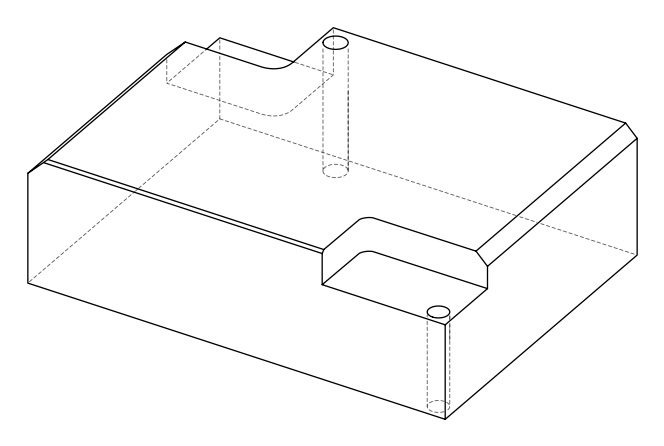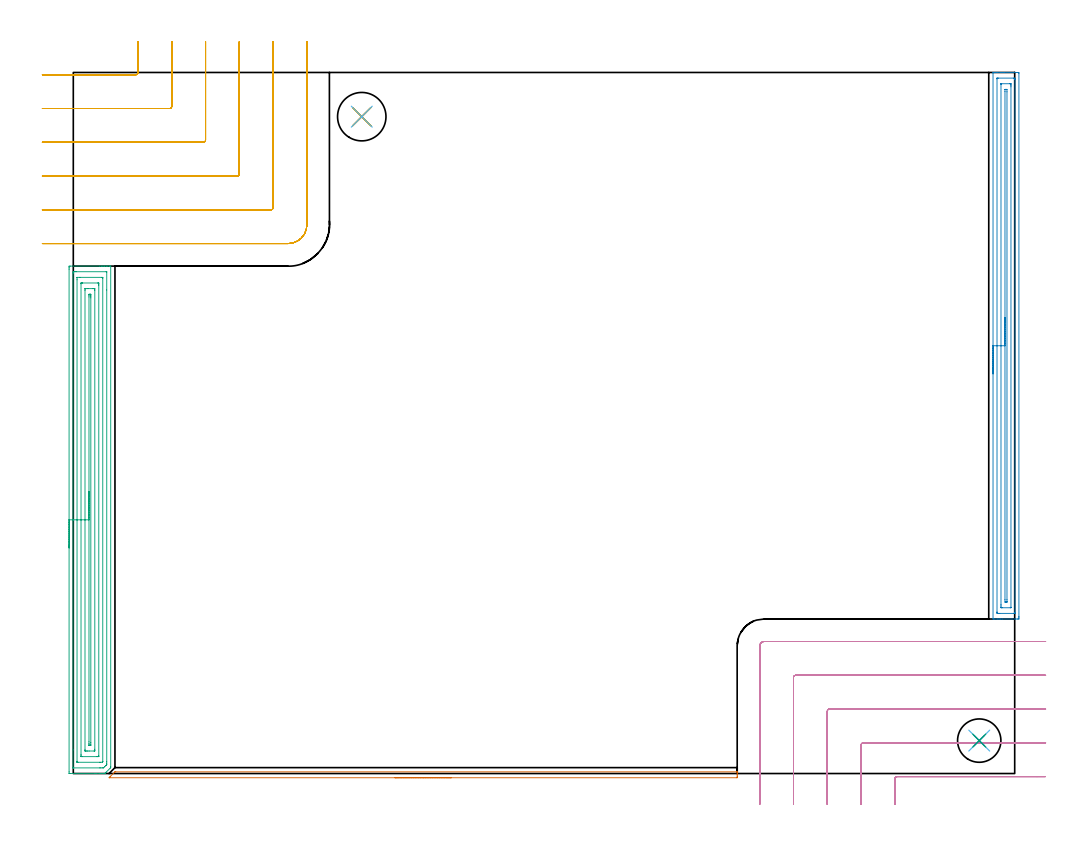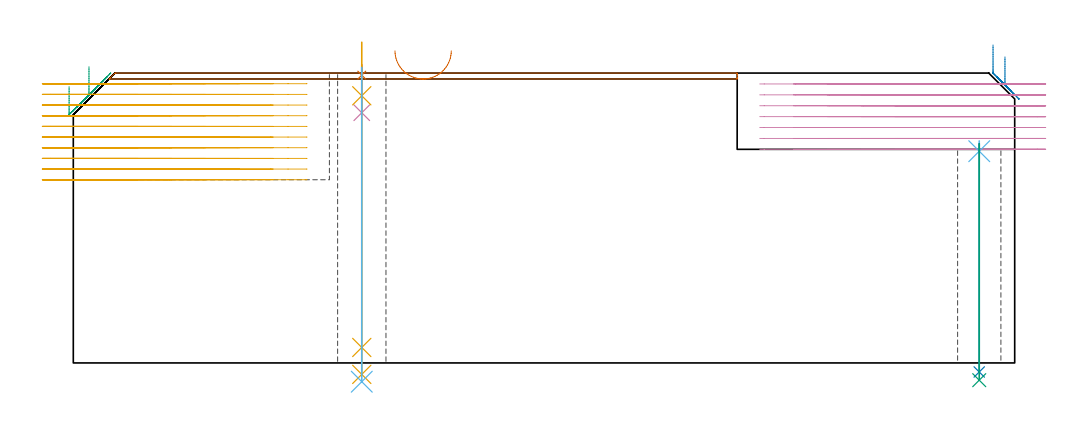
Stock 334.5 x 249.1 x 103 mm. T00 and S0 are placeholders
(PLAN: 12 operations, 7 tool changes, 41.8 min)
(1 AREA_MILL | FG_CHAMFER_SURFACE | UGT0205_001 | 1.93 min | 499 mm3)
(2 AREA_MILL_1 | FG_CHAMFER_SURFACE_1 | UGT0205_001 | 6.4 min | 8454 mm3)
(3 AREA_MILL_2 | FG_CHAMFER_SURFACE_2 | UGT0205_001 | 8.86 min | 20529 mm3)
(4 MILL_CORNER_NOTCH_RECTANGULAR | CORNER_NOTCH_RECTANGULAR | NXT0201_012 | Follow Part, ap 4, ae 75% | 8.66 min | 145934 mm3)
(5 MILL_CORNER_NOTCH_RECTANGULAR_1 | CORNER_NOTCH_RECTANGULAR_1 | NXT0201_012 | Follow Part, ap 4, ae 75% | 14.16 min | 234746 mm3)
(6 SPOT_DRILL | STEP1HOLE | NXT0321_9005460120000 | 0.04 min | 11 mm3)
(7 SPOT_DRILL_1 | STEP1HOLE_1 | NXT0321_9005460120000 | 0.03 min | 11 mm3)
(8 DRILL_THROUGH_HOLE_INTO_CENTER | STEP1HOLE | NXT0301_065 | 0.33 min | 5252 mm3)
(9 DRILL_TO_ENLARGE_THROUGH_HOLE | STEP1HOLE | UGT0301_284 | 0.34 min | 8872 mm3)
(10 DRILL_BLIND_HOLE_INTO_CENTER | STEP1HOLE_1 | NXT0301_065 | 0.07 min | 876 mm3)
(11 GUN_DRILL_THROUGH_HOLE | STEP1HOLE_1 | UGT0307_008 | 0.59 min | 8869 mm3)
(12 DRILL_TO_ENLARGE_THROUGH_HOLE_1 | STEP1HOLE_1 | UGT0301_243 | 0.45 min | 14154 mm3)
(TOOL UGT0205_001 | Chamfer Mill 20 x 3 x 45 deg. | D20 FL50 Z2)
(TOOL NXT0201_012 | ENDMILL 16mm [2P460-1600-NA 1630] | D16 FL38 Z6)
(TOOL NXT0321_9005460120000 | NC Spot Drill, 142deg, 12mm, Carbide, Uncoated | D12 PA142 FL30 Z2)
(TOOL NXT0301_065 | Carbide Drill 9.4mm [860.1-0940-075A1-MM 2214] | D9.4 PA140 FL98 Z2)
(TOOL UGT0301_284 | Twist Drill 15.4 mm | D15.4 PA118 FL120 Z2)
(TOOL UGT0307_008 | Gun Drill 11 mm | D11 PA130 FL24 Z1)
(TOOL UGT0301_243 | Twist Drill 17.2 mm | D17.2 PA118 FL130 Z2)
(OP 1 AREA_MILL)
G17 G21 G94 G90
T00 M6
G54
G17 G0 G90 X134.3 Y-1.5 S1061 M3
G43 Z113. H0
Z110.9
G94 G1 X134.262 Z110.028 F250.
X134.148 Z109.163
X133.959 Z108.312
X133.697 Z107.48
X133.363 Z106.674
X132.96 Z105.9
X132.492 Z105.164
X131.96 Z104.472
X131.371 Z103.829
X130.728 Z103.24
X130.036 Z102.708
X129.3 Z102.24
X128.526 Z101.837
X127.72 Z101.503
X126.888 Z101.241
X126.036 Z101.052
X125.172 Z100.938
X124.3 Z100.9
X12.944
X12.791 Y-1.497 Z100.903
X12.713 Y-1.492 Z100.906
X12.858 Y-1.342 Z101.054
X12.997 Y-1.203 Z101.196
X13.274 Y-0.926 Z101.474
X14.649 Y0.449 Z102.848
X14.707 Y0.508 Z102.901
X14.813 Y0.607 Z102.991
X15.073 Y0.6 Z103.
X235.752
X235.89 Y0.597 Z102.988
X235.893 Y0.55 Z102.942
X235.9 Y0.199 Z102.598
Y-0.304 Z102.095
Y-0.896 Z101.499
Y-1.192 Z101.204
X235.898 Y-1.491 Z100.905
X235.752 Y-1.5 Z100.9
X124.3
X123.428 Z100.938
X122.564 Z101.052
X121.712 Z101.241
X120.88 Z101.503
X120.074 Z101.837
X119.3 Z102.24
X118.564 Z102.708
X117.872 Z103.24
X117.229 Z103.829
X116.64 Z104.472
X116.108 Z105.164
X115.64 Z105.9
X115.237 Z106.674
X114.903 Z107.48
X114.641 Z108.312
X114.452 Z109.164
X114.338 Z110.028
X114.3 Z110.9
G0 Z113.
M5
M2
(OP 2 AREA_MILL_1)
G17 G21 G94 G90
T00 M6
G54
G17 G0 G90 X326.8 Y142. S1061 M3
G43 Z113. H0
G94 G1 Y142.038 Z112.128 F250.
Y142.152 Z111.263
Y142.341 Z110.412
Y142.603 Z109.58
Y142.937 Z108.774
Y143.34 Z108.
Y143.808 Z107.264
Y144.34 Z106.572
Y144.929 Z105.929
Y145.572 Z105.34
Y146.264 Z104.808
Y147. Z104.34
Y147.774 Z103.937
Y148.58 Z103.603
Y149.412 Z103.341
Y150.264 Z103.152
Y151.128 Z103.038
Y152. Z103.
Y248.929
X326.803 Y249.09 Z102.988
X326.853 Y249.093 Z102.939
X327.252 Y249.1 Z102.547
X327.597 Z102.203
X328.28 Z101.515
X329.514 Z100.283
X330.063 Z99.731
X330.68 Z99.116
X335.411 Z94.387
X335.688 Y249.098 Z94.11
X335.992 Y249.09 Z93.806
X335.999 Y248.785 Z93.799
X336. Y55.821 Z93.8
X335.999 Y55.518 Z93.801
X335.994 Y54.934 Z93.804
X335.992 Y54.907 Z93.806
X335.411 Y54.903 Z94.387
X334.794 Y54.9 Z95.003
X330.063 Z99.731
X329.514 Z100.283
X329.172 Z100.624
X328.622 Z101.174
X328.28 Z101.515
X327.252 Z102.548
X326.853 Y54.907 Z102.939
X326.803 Y54.91 Z102.988
X326.8 Y55.071 Z103.
Y152.
X328.214 Z101.586
X328.215 Y246.828 Z101.585
X328.217 Y246.961 Z101.583
X328.221 Y247.048 Z101.579
X328.224 Y247.092 Z101.576
X328.231 Y247.093 Z101.569
X328.28 Y247.096 Z101.52
X328.768 Y247.1 Z101.032
X334.117 Y247.098 Z95.683
X334.52 Y247.092 Z95.28
X334.571 Y247.09 Z95.229
X334.58 Y246.894 Z95.22
X334.584 Y246.762 Z95.216
X334.585 Y246.695 Z95.215
X334.586 Y246.629 Z95.214
X334.585 Y57.172 Z95.215
X334.583 Y57.039 Z95.217
X334.579 Y56.951 Z95.221
X334.576 Y56.908 Z95.224
X334.569 Y56.907 Z95.231
X334.52 Y56.904 Z95.28
X334.032 Y56.9 Z95.768
X329.172 Z100.628
X328.683 Y56.901 Z101.117
X328.28 Y56.908 Z101.52
X328.229 Y56.91 Z101.571
X328.22 Y57.106 Z101.58
X328.216 Y57.238 Z101.584
X328.215 Y57.305 Z101.585
X328.214 Y57.371 Z101.586
Y152.
X329.628 Z100.172
X329.629 Y244.909 Z100.171
X329.631 Y245.017 Z100.169
X329.633 Y245.071 Z100.167
X329.635 Y245.089 Z100.165
X329.681 Y245.092 Z100.119
X329.873 Y245.099 Z99.927
X332.737 Z97.063
X332.928 Y245.098 Z96.872
X333.055 Y245.094 Z96.745
X333.154 Y245.09 Z96.646
X333.165 Y245.074 Z96.635
X333.167 Y245.053 Z96.633
X333.169 Y244.909 Z96.631
X333.171 Y244.473 Z96.629
X333.172 Y244.015 Z96.628
X333.171 Y59.091 Z96.629
X333.17 Y58.983 Z96.63
X333.167 Y58.929 Z96.633
X333.165 Y58.911 Z96.635
X333.119 Y58.908 Z96.681
X332.927 Y58.901 Z96.873
X330.063 Z99.737
X329.872 Y58.902 Z99.928
X329.745 Y58.906 Z100.055
X329.646 Y58.91 Z100.154
X329.635 Y58.926 Z100.165
X329.633 Y58.947 Z100.167
X329.631 Y59.091 Z100.169
X329.629 Y59.527 Z100.171
X329.628 Y59.985 Z100.172
Y152.
X331.043 Z98.757
Y242.317
X331.048 Y243.028 Z98.752
X331.049 Y243.077 Z98.751
X331.083 Y243.09 Z98.717
X331.188 Y243.093 Z98.612
X331.4 Y243.096 Z98.4
X331.612 Y243.093 Z98.188
X331.717 Y243.09 Z98.083
X331.751 Y243.077 Z98.049
X331.757 Y242.228 Z98.043
Y61.772
X331.755 Y61.055 Z98.045
X331.754 Y60.97 Z98.046
X331.751 Y60.923 Z98.049
X331.717 Y60.91 Z98.083
X331.612 Y60.906 Z98.188
X331.4 Y60.904 Z98.4
X331.188 Y60.906 Z98.612
X331.083 Y60.91 Z98.717
X331.049 Y60.923 Z98.751
X331.043 Y61.772 Z98.757
Y152.
Y152.872 Z98.795
Y153.736 Z98.909
Y154.588 Z99.098
Y155.42 Z99.36
Y156.226 Z99.694
Y157. Z100.097
Y157.736 Z100.566
Y158.428 Z101.097
Y159.071 Z101.686
Y159.66 Z102.329
Y160.192 Z103.022
Y160.66 Z103.757
Y161.063 Z104.531
Y161.397 Z105.337
Y161.659 Z106.169
Y161.848 Z107.021
Y161.962 Z107.886
Y162. Z108.757
G0 Z113.
M5
M2
(OP 3 AREA_MILL_2)
G17 G21 G94 G90
T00 M6
G54
G17 G0 G90 X-1.5 Y80.15 S1061 M3
G43 Z113. H0
Z98.2
G94 G1 Y80.188 Z97.328 F250.
Y80.302 Z96.464
Y80.491 Z95.612
Y80.753 Z94.78
Y81.087 Z93.974
Y81.49 Z93.2
Y81.958 Z92.464
Y82.49 Z91.772
Y83.079 Z91.129
Y83.722 Z90.54
Y84.414 Z90.008
Y85.15 Z89.54
Y85.924 Z89.137
Y86.73 Z88.803
Y87.562 Z88.541
Y88.413 Z88.352
Y89.278 Z88.238
Y90.15 Z88.2
Y179.214
X-1.499 Y179.713 Z88.201
X-1.495 Y180.1 Z88.203
X-1.492 Y180.29 Z88.205
X-1.114 Y180.3 Z88.583
X9.407 Z99.101
X10.005 Z99.702
X10.284 Z99.981
X10.881 Z100.578
X11.161 Z100.857
X11.719 Z101.418
X12.037 Z101.737
X12.914 Z102.613
X13.055 Z102.753
X13.18 Y180.297 Z102.872
X13.298 Y180.29 Z102.989
X13.3 Y180.158 Z103.
Y2.37
X13.296 Y2.105 Z102.989
X13.128 Y1.928 Z102.827
X11.664 Y0.463 Z101.362
X11.453 Y0.252 Z101.15
X11.34 Y0.142 Z101.038
X11.198 Y0.01 Z100.896
X11.161 Y0.008 Z100.859
X10.602 Y0. Z100.301
X9.966 Z99.665
X9.407 Z99.103
X8.251 Z97.948
X7.654 Z97.348
X-1.114 Z88.583
X-1.417 Y0.004 Z88.28
X-1.492 Y0.01 Z88.205
X-1.499 Y0.087 Z88.199
X-1.5 Y0.588 Z88.2
Y90.15
X-0.086 Z89.614
X-0.085 Y177.775 Z89.615
X-0.084 Y177.93 Z89.616
X-0.079 Y178.289 Z89.621
X0.279 Y178.297 Z89.979
X0.639 Y178.299 Z90.339
X1.152 Y178.3 Z90.852
X11.674 Z101.374
X11.824 Y178.298 Z101.524
X11.848 Y178.296 Z101.548
X11.871 Y178.29 Z101.571
X11.879 Y178.284 Z101.579
X11.881 Y178.267 Z101.581
X11.885 Y178.085 Z101.585
X11.886 Y171.818 Z101.586
Y4.152
X11.884 Y3.417 Z101.584
X11.882 Y3.261 Z101.582
X11.879 Y3.171 Z101.579
X11.869 Y3.131 Z101.569
X11.836 Y3.094 Z101.536
X11.724 Y2.976 Z101.424
X11.582 Y2.833 Z101.282
X11.161 Y2.41 Z100.861
X10.756 Y2.018 Z100.456
X10.64 Y2.008 Z100.34
X10.284 Y2.003 Z99.984
X9.771 Y2. Z99.471
X9.407 Z99.107
X0.126 Z89.826
X-0.024 Y2.002 Z89.676
X-0.048 Y2.004 Z89.652
X-0.072 Y2.01 Z89.628
X-0.079 Y2.016 Z89.621
X-0.081 Y2.033 Z89.619
X-0.085 Y2.215 Z89.615
X-0.086 Y8.398 Z89.614
Y90.15
X1.328 Z91.028
X1.329 Y175.447 Z91.029
X1.331 Y176.148 Z91.031
X1.333 Y176.243 Z91.033
X1.335 Y176.282 Z91.035
X1.375 Y176.292 Z91.075
X1.516 Y176.295 Z91.216
X2.243 Y176.3 Z91.943
X2.393 Z92.093
X10.135 Y176.299 Z99.835
X10.284 Y176.296 Z99.984
X10.433 Y176.29 Z100.133
X10.465 Y176.287 Z100.165
X10.467 Y176.261 Z100.167
X10.47 Y176.211 Z100.17
X10.471 Y176.148 Z100.171
Y175.957
Y4.327
X10.47 Y4.24 Z100.17
X10.467 Y4.197 Z100.167
X10.465 Y4.179 Z100.165
X10.446 Y4.152 Z100.146
X10.362 Y4.073 Z100.062
X10.284 Y4.01 Z99.984
X9.556 Y4.001 Z99.256
X9.407 Y4. Z99.107
X1.665 Y4.001 Z91.365
X1.516 Y4.004 Z91.216
X1.367 Y4.01 Z91.067
X1.335 Y4.013 Z91.035
X1.333 Y4.039 Z91.033
X1.33 Y4.089 Z91.03
X1.329 Y4.152 Z91.029
X1.328 Y4.343 Z91.028
Y90.15
X2.743 Z92.443
Y174.01
X2.744 Y174.189 Z92.444
X2.747 Y174.253 Z92.447
X2.749 Y174.283 Z92.449
X2.764 Y174.29 Z92.464
X2.864 Y174.294 Z92.564
X3.27 Y174.3 Z92.97
X3.334 Z93.034
X8.595 Z98.295
X8.938 Y174.294 Z98.638
X9.022 Y174.29 Z98.722
X9.051 Y174.283 Z98.751
X9.053 Y174.256 Z98.753
X9.055 Y174.184 Z98.755
X9.057 Y173.83 Z98.757
Y173.474
Y6.29
X9.056 Y6.112 Z98.756
X9.053 Y6.047 Z98.753
X9.051 Y6.017 Z98.751
X9.037 Y6.01 Z98.737
X8.936 Y6.006 Z98.636
X8.53 Y6. Z98.23
X8.466 Z98.166
X3.205 Z92.905
X2.862 Y6.006 Z92.562
X2.778 Y6.01 Z92.478
X2.749 Y6.017 Z92.449
X2.747 Y6.044 Z92.447
X2.745 Y6.116 Z92.445
X2.743 Y6.47 Z92.443
Y6.826
Y90.15
X4.157 Z93.857
Y171.681
X4.159 Y172.132 Z93.859
X4.162 Y172.242 Z93.862
X4.164 Y172.288 Z93.864
X4.226 Y172.291 Z93.926
X4.427 Y172.298 Z94.127
X5.023 Y172.3 Z94.723
X5.302 Z95.002
X6.777 Z96.477
X7.056 Y172.299 Z96.756
X7.505 Y172.294 Z97.205
X7.602 Y172.29 Z97.302
X7.636 Y172.285 Z97.336
X7.638 Y172.24 Z97.338
X7.64 Y172.133 Z97.34
X7.643 Y171.703 Z97.343
Y8.619
X7.641 Y8.168 Z97.341
X7.638 Y8.058 Z97.338
X7.636 Y8.012 Z97.336
X7.574 Y8.009 Z97.274
X7.373 Y8.002 Z97.073
X5.621 Y8. Z95.321
X5.023 Z94.723
X4.744 Y8.001 Z94.444
X4.295 Y8.006 Z93.995
X4.198 Y8.01 Z93.898
X4.163 Y8.015 Z93.863
X4.162 Y8.06 Z93.862
X4.159 Y8.167 Z93.859
X4.157 Y8.598 Z93.857
Y90.15
X5.571 Z95.271
Y169.353
X5.573 Y169.91 Z95.273
X5.576 Y170.239 Z95.276
X5.578 Y170.283 Z95.278
X5.613 Y170.29 Z95.313
X5.708 Y170.295 Z95.408
X5.9 Y170.299 Z95.6
X6.028 Z95.728
X6.13 Y170.295 Z95.83
X6.197 Y170.29 Z95.897
X6.222 Y170.281 Z95.922
X6.224 Y170.243 Z95.924
X6.227 Y169.91 Z95.927
X6.229 Y169.576 Z95.929
Y169.018
Y10.947
X6.227 Y10.39 Z95.927
X6.224 Y10.061 Z95.924
X6.222 Y10.017 Z95.922
X6.187 Y10.01 Z95.887
X6.092 Y10.005 Z95.792
X5.9 Y10.001 Z95.6
X5.772 Z95.472
X5.67 Y10.005 Z95.37
X5.603 Y10.01 Z95.303
X5.578 Y10.019 Z95.278
X5.576 Y10.057 Z95.276
X5.573 Y10.39 Z95.273
X5.571 Y10.725 Z95.271
Y11.282
Y90.15
Y91.022 Z95.309
Y91.886 Z95.423
Y92.738 Z95.612
Y93.57 Z95.874
Y94.376 Z96.208
Y95.15 Z96.611
Y95.886 Z97.08
Y96.578 Z97.611
Y97.221 Z98.2
Y97.81 Z98.843
Y98.341 Z99.535
Y98.81 Z100.271
Y99.213 Z101.045
Y99.547 Z101.851
Y99.809 Z102.683
Y99.998 Z103.535
Y100.112 Z104.4
Y100.15 Z105.271
G0 Z113.
M5
M2
(OP 4 MILL_CORNER_NOTCH_RECTANGULAR)
G17 G21 G94 G90
T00 M6
G54
G17 G0 G90 X345.424 Y-1.1 S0 M3
G43 Z113. H1
Z99.128
G94 G1 X342.424 F250.
X292.695 F500.
G3 X291.9 Y-1.895 R0.8
G1 Y-8.
Y-11. F250.
G0 Z113.
X345.5 Y10.9
Z99.128
G1 X342.5
X280.696 F500.
G3 X279.9 Y10.104 R0.8
G1 Y-8.
Y-11. F250.
G0 Z113.
X345.5 Y22.9
Z99.128
G1 X342.5
X268.696 F500.
G3 X267.9 Y22.104 R0.8
G1 Y-8.
Y-11. F250.
G0 Z113.
X345.5 Y34.9
Z99.128
G1 X342.5
X256.696 F500.
G3 X255.9 Y34.104 R0.8
G1 Y-8.
Y-11. F250.
G0 Z113.
X345.5 Y46.9
Z99.128
G1 X342.5
X245.5 F500.
G3 X243.9 Y45.3 R1.6
G1 Y-8.
Y-11. F250.
G0 Z113.
X345.424 Y-1.1
Z95.257
G1 X342.424
X292.695 F500.
G3 X291.9 Y-1.895 R0.8
G1 Y-8.
Y-11. F250.
G0 Z113.
X345.5 Y10.9
Z95.257
G1 X342.5
X280.696 F500.
G3 X279.9 Y10.104 R0.8
G1 Y-8.
Y-11. F250.
G0 Z113.
X345.5 Y22.9
Z95.257
G1 X342.5
X268.696 F500.
G3 X267.9 Y22.104 R0.8
G1 Y-8.
Y-11. F250.
G0 Z113.
X345.5 Y34.9
Z95.257
G1 X342.5
X256.696 F500.
G3 X255.9 Y34.104 R0.8
G1 Y-8.
Y-11. F250.
G0 Z113.
X345.5 Y46.9
Z95.257
G1 X342.5
X245.5 F500.
G3 X243.9 Y45.3 R1.6
G1 Y-8.
Y-11. F250.
G0 Z113.
X345.424 Y-1.1
Z91.386
G1 X342.424
X292.695 F500.
G3 X291.9 Y-1.895 R0.8
G1 Y-8.
Y-11. F250.
G0 Z113.
X345.5 Y10.9
Z91.386
G1 X342.5
X280.696 F500.
G3 X279.9 Y10.104 R0.8
G1 Y-8.
Y-11. F250.
G0 Z113.
X345.5 Y22.9
Z91.386
G1 X342.5
X268.696 F500.
G3 X267.9 Y22.104 R0.8
G1 Y-8.
Y-11. F250.
G0 Z113.
X345.5 Y34.9
Z91.386
G1 X342.5
X256.696 F500.
G3 X255.9 Y34.104 R0.8
G1 Y-8.
Y-11. F250.
G0 Z113.
X345.5 Y46.9
Z91.386
G1 X342.5
X245.5 F500.
G3 X243.9 Y45.3 R1.6
G1 Y-8.
Y-11. F250.
G0 Z113.
X345.424 Y-1.1
Z87.514
G1 X342.424
X292.695 F500.
G3 X291.9 Y-1.895 R0.8
G1 Y-8.
Y-11. F250.
G0 Z113.
X345.5 Y10.9
Z87.514
G1 X342.5
X280.696 F500.
G3 X279.9 Y10.104 R0.8
G1 Y-8.
Y-11. F250.
G0 Z113.
X345.5 Y22.9
Z87.514
G1 X342.5
X268.696 F500.
G3 X267.9 Y22.104 R0.8
G1 Y-8.
Y-11. F250.
G0 Z113.
X345.5 Y34.9
Z87.514
G1 X342.5
X256.696 F500.
G3 X255.9 Y34.104 R0.8
G1 Y-8.
Y-11. F250.
G0 Z113.
X345.5 Y46.9
Z87.514
G1 X342.5
X245.5 F500.
G3 X243.9 Y45.3 R1.6
G1 Y-8.
Y-11. F250.
G0 Z113.
X345.424 Y-1.1
Z83.643
G1 X342.424
X292.695 F500.
G3 X291.9 Y-1.895 R0.8
G1 Y-8.
Y-11. F250.
G0 Z113.
X345.5 Y10.9
Z83.643
G1 X342.5
X280.696 F500.
G3 X279.9 Y10.104 R0.8
G1 Y-8.
Y-11. F250.
G0 Z113.
X345.5 Y22.9
Z83.643
G1 X342.5
X268.696 F500.
G3 X267.9 Y22.104 R0.8
G1 Y-8.
Y-11. F250.
G0 Z113.
X345.5 Y34.9
Z83.643
G1 X342.5
X256.696 F500.
G3 X255.9 Y34.104 R0.8
G1 Y-8.
Y-11. F250.
G0 Z113.
X345.5 Y46.9
Z83.643
G1 X342.5
X245.5 F500.
G3 X243.9 Y45.3 R1.6
G1 Y-8.
Y-11. F250.
G0 Z113.
X345.424 Y-1.1
Z79.771
G1 X342.424
X292.695 F500.
G3 X291.9 Y-1.895 R0.8
G1 Y-8.
Y-11. F250.
G0 Z113.
X345.5 Y10.9
Z79.771
G1 X342.5
X280.696 F500.
G3 X279.9 Y10.104 R0.8
G1 Y-8.
Y-11. F250.
G0 Z113.
X345.5 Y22.9
Z79.771
G1 X342.5
X268.696 F500.
G3 X267.9 Y22.104 R0.8
G1 Y-8.
Y-11. F250.
G0 Z113.
X345.5 Y34.9
Z79.771
G1 X342.5
X256.696 F500.
G3 X255.9 Y34.104 R0.8
G1 Y-8.
Y-11. F250.
G0 Z113.
X345.5 Y46.9
Z79.771
G1 X342.5
X245.5 F500.
G3 X243.9 Y45.3 R1.6
G1 Y-8.
Y-11. F250.
G0 Z113.
X345.424 Y-1.1
Z75.9
G1 X342.424
X292.695 F500.
G3 X291.9 Y-1.895 R0.8
G1 Y-8.
Y-11. F250.
G0 Z113.
X345.5 Y10.9
Z75.9
G1 X342.5
X280.696 F500.
G3 X279.9 Y10.104 R0.8
G1 Y-8.
Y-11. F250.
G0 Z113.
X345.5 Y22.9
Z75.9
G1 X342.5
X268.696 F500.
G3 X267.9 Y22.104 R0.8
G1 Y-8.
Y-11. F250.
G0 Z113.
X345.5 Y34.9
Z75.9
G1 X342.5
X256.696 F500.
G3 X255.9 Y34.104 R0.8
G1 Y-8.
Y-11. F250.
G0 Z113.
X345.5 Y46.9
Z75.9
G1 X342.5
X245.5 F500.
G3 X243.9 Y45.3 R1.6
G1 Y-8.
Y-11. F250.
G0 Z113.
M5
M2
(OP 5 MILL_CORNER_NOTCH_RECTANGULAR_1)
G17 G21 G94 G90
T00 M6
G54
G17 G0 G90 X-11. Y248.287 S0 M3
G43 Z113. H1
Z99.21
G94 G1 X-8. Y248.299 F250.
X-7.746 Y248.3 F500.
X22.205
G3 X23. Y249.095 R0.8
G1 Y257.1
Y260.1 F250.
G0 Z113.
X-11. Y236.283
Z99.21
G1 X-8. Y236.299
X-7.746 Y236.3 F500.
X34.205
G3 X35. Y237.095 R0.8
G1 Y257.1
Y260.1 F250.
G0 Z113.
X-11. Y224.278
Z99.21
G1 X-8. Y224.299
X-7.746 Y224.3 F500.
X46.204
G3 X47. Y225.096 R0.8
G1 Y257.1
Y260.1 F250.
G0 Z113.
X-11. Y212.267
Z99.21
G1 X-8. Y212.299
G2 X-7.746 Y212.3 R24. F500.
G1 X58.204
G3 X59. Y213.096 R0.8
G1 Y257.1
Y260.1 F250.
G0 Z113.
X-10.999 Y200.234
Z99.21
G1 X-8. Y200.297
G2 X-7.746 Y200.3 R12. F500.
G1 X70.204
G3 X71. Y201.096 R0.8
G1 Y257.1
Y260.1 F250.
G0 Z113.
X-10.746 Y188.3
Z99.21
G1 X-7.746
X76.3 F500.
G3 X83. Y195. R6.7
G1 Y257.1
Y260.1 F250.
G0 Z113.
X-11. Y248.299
Z95.42
G1 X-8. Y248.3
X22.205 F500.
G3 X23. Y249.095 R0.8
G1 Y257.1
Y260.1 F250.
G0 Z113.
X-11. Y236.299
Z95.42
G1 X-8. Y236.3
X22.205 F500.
X34.205
G3 X35. Y237.095 R0.8
G1 Y257.1
Y260.1 F250.
G0 Z113.
X-11. Y224.298
Z95.42
G1 X-8. Y224.3
X34.205 F500.
X46.204
G3 X47. Y225.096 R0.8
G1 Y257.1
Y260.1 F250.
G0 Z113.
X-11. Y212.297
Z95.42
G1 X-8. Y212.3
X46.204 F500.
X58.204
G3 X59. Y213.096 R0.8
G1 Y257.1
Y260.1 F250.
G0 Z113.
X-11. Y200.294
Z95.42
G1 X-8. Y200.3
X58.204 F500.
X70.204
G3 X71. Y201.096 R0.8
G1 Y257.1
Y260.1 F250.
G0 Z113.
X-10.978 Y188.3
Z95.42
G1 X-7.978
X76.3 F500.
G3 X83. Y195. R6.7
G1 Y257.1
Y260.1 F250.
G0 Z113.
X-11. Y248.3
Z91.63
G1 X-8.
X22.205 F500.
G3 X23. Y249.095 R0.8
G1 Y257.1
Y260.1 F250.
G0 Z113.
X-11. Y236.3
Z91.63
G1 X-8.
X34.205 F500.
G3 X35. Y237.095 R0.8
G1 Y257.1
Y260.1 F250.
G0 Z113.
X-11. Y224.3
Z91.63
G1 X-8.
X46.204 F500.
G3 X47. Y225.096 R0.8
G1 Y257.1
Y260.1 F250.
G0 Z113.
X-11. Y212.3
Z91.63
G1 X-8.
X58.204 F500.
G3 X59. Y213.096 R0.8
G1 Y257.1
Y260.1 F250.
G0 Z113.
X-11. Y200.3
Z91.63
G1 X-8.
X70.204 F500.
G3 X71. Y201.096 R0.8
G1 Y257.1
Y260.1 F250.
G0 Z113.
X-11. Y188.3
Z91.63
G1 X-8.
X76.3 F500.
G3 X83. Y195. R6.7
G1 Y257.1
Y260.1 F250.
G0 Z113.
X-11. Y248.3
Z87.84
G1 X-8.
X22.205 F500.
G3 X23. Y249.095 R0.8
G1 Y257.1
Y260.1 F250.
G0 Z113.
X-11. Y236.3
Z87.84
G1 X-8.
X34.205 F500.
G3 X35. Y237.095 R0.8
G1 Y257.1
Y260.1 F250.
G0 Z113.
X-11. Y224.3
Z87.84
G1 X-8.
X46.204 F500.
G3 X47. Y225.096 R0.8
G1 Y257.1
Y260.1 F250.
G0 Z113.
X-11. Y212.3
Z87.84
G1 X-8.
X58.204 F500.
G3 X59. Y213.096 R0.8
G1 Y257.1
Y260.1 F250.
G0 Z113.
X-11. Y200.3
Z87.84
G1 X-8.
X70.204 F500.
G3 X71. Y201.096 R0.8
G1 Y257.1
Y260.1 F250.
G0 Z113.
X-11. Y188.3
Z87.84
G1 X-8.
X76.3 F500.
G3 X83. Y195. R6.7
G1 Y257.1
Y260.1 F250.
G0 Z113.
X-11. Y248.3
Z84.05
G1 X-8.
X22.205 F500.
G3 X23. Y249.095 R0.8
G1 Y257.1
Y260.1 F250.
G0 Z113.
X-11. Y236.3
Z84.05
G1 X-8.
X34.205 F500.
G3 X35. Y237.095 R0.8
G1 Y257.1
Y260.1 F250.
G0 Z113.
X-11. Y224.3
Z84.05
G1 X-8.
X46.204 F500.
G3 X47. Y225.096 R0.8
G1 Y257.1
Y260.1 F250.
G0 Z113.
X-11. Y212.3
Z84.05
G1 X-8.
X58.204 F500.
G3 X59. Y213.096 R0.8
G1 Y257.1
Y260.1 F250.
G0 Z113.
X-11. Y200.3
Z84.05
G1 X-8.
X70.204 F500.
G3 X71. Y201.096 R0.8
G1 Y257.1
Y260.1 F250.
G0 Z113.
X-11. Y188.3
Z84.05
G1 X-8.
X76.3 F500.
G3 X83. Y195. R6.7
G1 Y257.1
Y260.1 F250.
G0 Z113.
X-11. Y248.3
Z80.26
G1 X-8.
X22.205 F500.
G3 X23. Y249.095 R0.8
G1 Y257.1
Y260.1 F250.
G0 Z113.
X-11. Y236.3
Z80.26
G1 X-8.
X34.205 F500.
G3 X35. Y237.095 R0.8
G1 Y257.1
Y260.1 F250.
G0 Z113.
X-11. Y224.3
Z80.26
G1 X-8.
X46.204 F500.
G3 X47. Y225.096 R0.8
G1 Y257.1
Y260.1 F250.
G0 Z113.
X-11. Y212.3
Z80.26
G1 X-8.
X58.204 F500.
G3 X59. Y213.096 R0.8
G1 Y257.1
Y260.1 F250.
G0 Z113.
X-11. Y200.3
Z80.26
G1 X-8.
X70.204 F500.
G3 X71. Y201.096 R0.8
G1 Y257.1
Y260.1 F250.
G0 Z113.
X-11. Y188.3
Z80.26
G1 X-8.
X76.3 F500.
G3 X83. Y195. R6.7
G1 Y257.1
Y260.1 F250.
G0 Z113.
X-11. Y248.3
Z76.47
G1 X-8.
X22.205 F500.
G3 X23. Y249.095 R0.8
G1 Y257.1
Y260.1 F250.
G0 Z113.
X-11. Y236.3
Z76.47
G1 X-8.
X34.205 F500.
G3 X35. Y237.095 R0.8
G1 Y257.1
Y260.1 F250.
G0 Z113.
X-11. Y224.3
Z76.47
G1 X-8.
X46.204 F500.
G3 X47. Y225.096 R0.8
G1 Y257.1
Y260.1 F250.
G0 Z113.
X-11. Y212.3
Z76.47
G1 X-8.
X58.204 F500.
G3 X59. Y213.096 R0.8
G1 Y257.1
Y260.1 F250.
G0 Z113.
X-11. Y200.3
Z76.47
G1 X-8.
X70.204 F500.
G3 X71. Y201.096 R0.8
G1 Y257.1
Y260.1 F250.
G0 Z113.
X-11. Y188.3
Z76.47
G1 X-8.
X76.3 F500.
G3 X83. Y195. R6.7
G1 Y257.1
Y260.1 F250.
G0 Z113.
X-11. Y248.3
Z72.68
G1 X-8.
X22.205 F500.
G3 X23. Y249.095 R0.8
G1 Y257.1
Y260.1 F250.
G0 Z113.
X-11. Y236.3
Z72.68
G1 X-8.
X34.205 F500.
G3 X35. Y237.095 R0.8
G1 Y257.1
Y260.1 F250.
G0 Z113.
X-11. Y224.3
Z72.68
G1 X-8.
X46.204 F500.
G3 X47. Y225.096 R0.8
G1 Y257.1
Y260.1 F250.
G0 Z113.
X-11. Y212.3
Z72.68
G1 X-8.
X58.204 F500.
G3 X59. Y213.096 R0.8
G1 Y257.1
Y260.1 F250.
G0 Z113.
X-11. Y200.3
Z72.68
G1 X-8.
X70.204 F500.
G3 X71. Y201.096 R0.8
G1 Y257.1
Y260.1 F250.
G0 Z113.
X-11. Y188.3
Z72.68
G1 X-8.
X76.3 F500.
G3 X83. Y195. R6.7
G1 Y257.1
Y260.1 F250.
G0 Z113.
X-11. Y248.3
Z68.89
G1 X-8.
X22.205 F500.
G3 X23. Y249.095 R0.8
G1 Y257.1
Y260.1 F250.
G0 Z113.
X-11. Y236.3
Z68.89
G1 X-8.
X34.205 F500.
G3 X35. Y237.095 R0.8
G1 Y257.1
Y260.1 F250.
G0 Z113.
X-11. Y224.3
Z68.89
G1 X-8.
X46.204 F500.
G3 X47. Y225.096 R0.8
G1 Y257.1
Y260.1 F250.
G0 Z113.
X-11. Y212.3
Z68.89
G1 X-8.
X58.204 F500.
G3 X59. Y213.096 R0.8
G1 Y257.1
Y260.1 F250.
G0 Z113.
X-11. Y200.3
Z68.89
G1 X-8.
X70.204 F500.
G3 X71. Y201.096 R0.8
G1 Y257.1
Y260.1 F250.
G0 Z113.
X-11. Y188.3
Z68.89
G1 X-8.
X76.3 F500.
G3 X83. Y195. R6.7
G1 Y257.1
Y260.1 F250.
G0 Z113.
X-11. Y248.3
Z65.1
G1 X-8.
X22.205 F500.
G3 X23. Y249.095 R0.8
G1 Y257.1
Y260.1 F250.
G0 Z113.
X-11. Y236.3
Z65.1
G1 X-8.
X34.205 F500.
G3 X35. Y237.095 R0.8
G1 Y257.1
Y260.1 F250.
G0 Z113.
X-11. Y224.3
Z65.1
G1 X-8.
X46.204 F500.
G3 X47. Y225.096 R0.8
G1 Y257.1
Y260.1 F250.
G0 Z113.
X-11. Y212.3
Z65.1
G1 X-8.
X58.204 F500.
G3 X59. Y213.096 R0.8
G1 Y257.1
Y260.1 F250.
G0 Z113.
X-11. Y200.3
Z65.1
G1 X-8.
X70.204 F500.
G3 X71. Y201.096 R0.8
G1 Y257.1
Y260.1 F250.
G0 Z113.
X-11. Y188.3
Z65.1
G1 X-8.
X76.3 F500.
G3 X83. Y195. R6.7
G1 Y257.1
Y260.1 F250.
G0 Z113.
M5
M2
(OP 6 SPOT_DRILL)
G17 G21 G94 G90
T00 M6
G54
G17 G0 G90 X321.9 Y11.7 S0 M3
G43 Z113. H0
G94 G81 G98 Z75.237 F250. R78.9
G80
M5
M2
(OP 7 SPOT_DRILL_1)
G17 G21 G94 G90
T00 M6
G54
G17 G0 G90 X102.5 Y233.4 S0 M3
G43 Z113. H0
G94 G81 G98 Z102.26 F250. R106.
G80
M5
M2
(OP 8 DRILL_THROUGH_HOLE_INTO_CENTER)
G17 G21 G94 G90
T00 M6
G54
G17 G0 G90 X321.9 Y11.7 S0 M3
G43 Z113. H1
G94 G73 G98 Z-3.211 F250. Q8.79 R77.9
G80
M5
M2
(OP 9 DRILL_TO_ENLARGE_THROUGH_HOLE)
G17 G21 G94 G90
T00 M6
G54
G17 G0 G90 X321.9 Y11.7 S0 M3
G43 Z113. H0
G94 G73 G98 Z-6.127 F250. Q13.671 R77.9
G80
M5
M2
(OP 10 DRILL_BLIND_HOLE_INTO_CENTER)
G17 G21 G94 G90
T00 M6
G54
G17 G0 G90 X102.5 Y233.4 S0 M3
G43 Z113. H1
G94 G81 G98 Z88.9 F250. R105.
G80
M5
M2
(OP 11 GUN_DRILL_THROUGH_HOLE)
G17 G21 G94 G90
T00 M6
G54
G17 G0 G90 X102.5 Y233.4 M8
G43 Z113.965 H0
S716 M3
G94 G1 Z94.935 F125. M26
G4 X.084
Z5.5 F250.
G4 X.084
Z-4.065 F125.
G4 X.084
M5
M9
G0 Z113.965
M2
(OP 12 DRILL_TO_ENLARGE_THROUGH_HOLE_1)
G17 G21 G94 G90
T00 M6
G54
G17 G0 G90 X102.5 Y233.4 S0 M3
G43 Z113. H0
G94 G73 G98 Z-6.667 F250. Q15.667 R105.
G80
M5
M2
